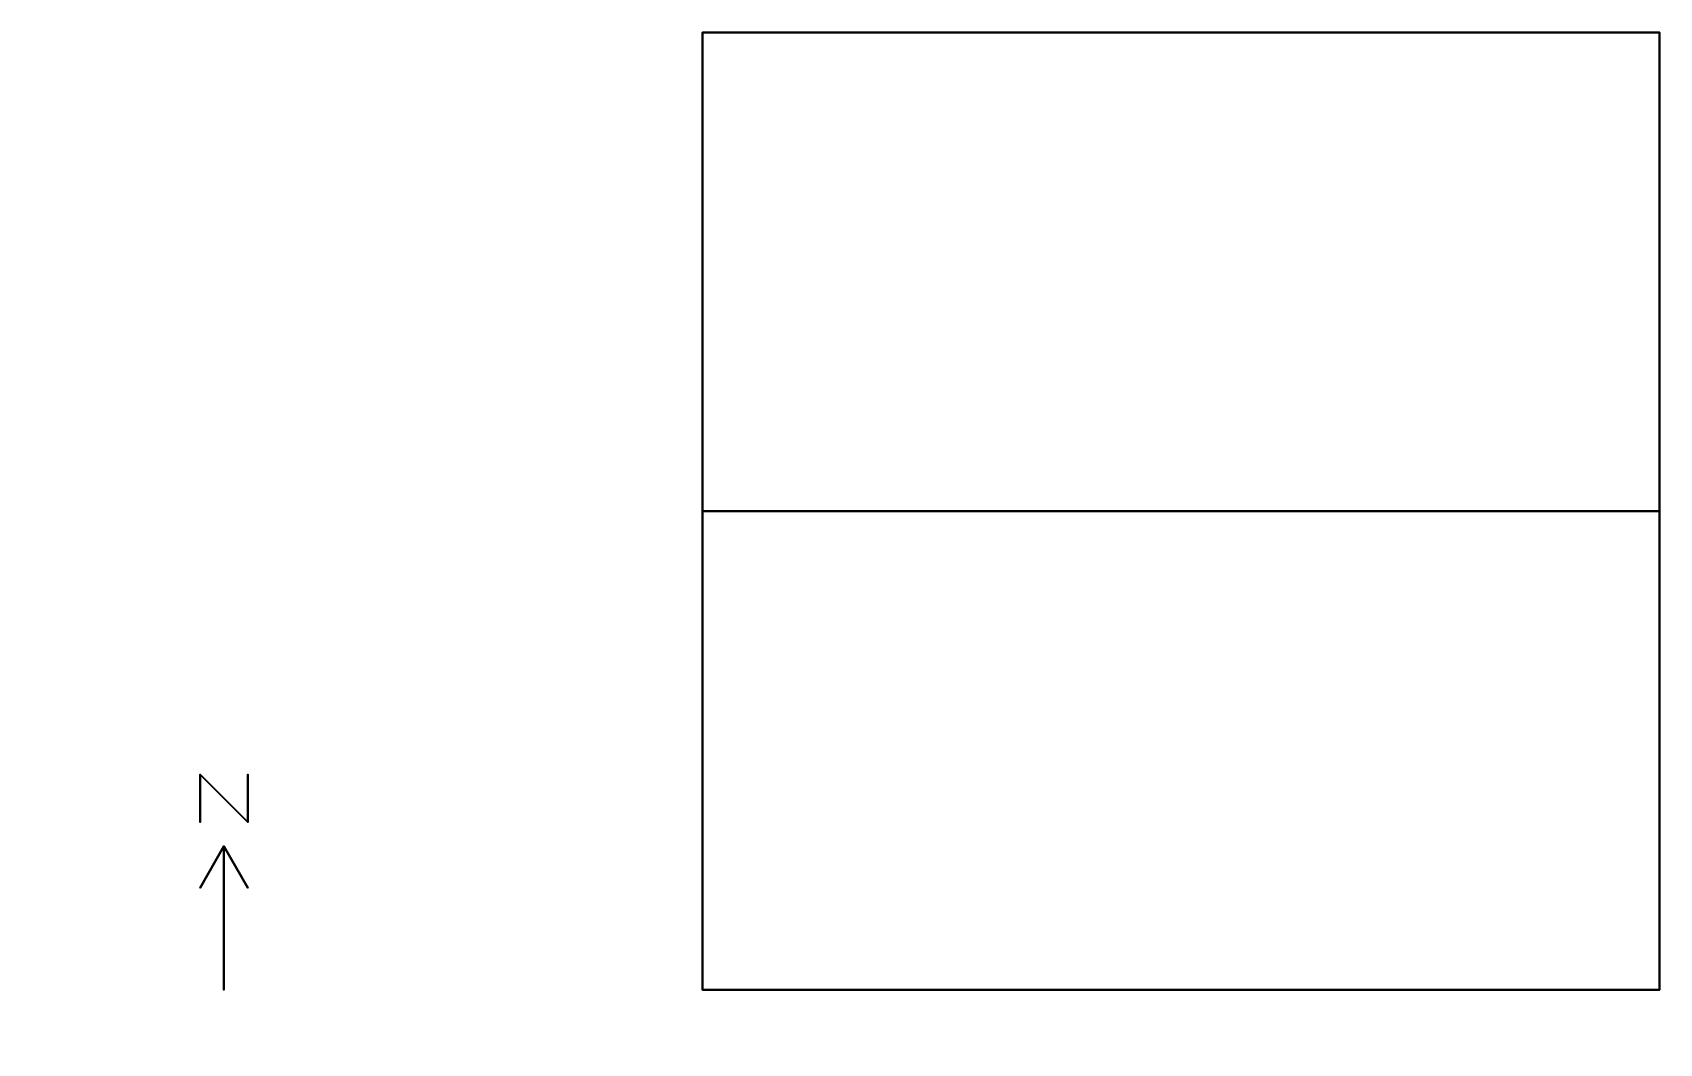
# Model space of a CAD drawing. Header units: metres. Extents: x -23.5 to 10.5, y -6.2 to 15.
import ezdxf

# ---------------------------------------------------------------- set-up
doc = ezdxf.new("R2010")
doc.units = ezdxf.units.M

msp = doc.modelspace()

# ---------------------------------------------------------------- linework, layer by layer
at = {"layer": '1', "color": 3}
for points in [[(-20.04925, -0.5365, 0.1), (-20.04925, -0.5365), (-20.04925, -1.5365), (-20.04925, -1.5365, 0.1)], [(-20.04925, -0.5365, 0.1), (-20.04925, -0.5365), (-19.04925, -1.5365), (-19.04925, -1.5365, 0.1)], [(-19.04925, -0.5365, 0.1), (-19.04925, -0.5365), (-19.04925, -1.5365), (-19.04925, -1.5365, 0.1)], [(-19.54925, -2.0365, 0.1), (-19.54925, -2.0365), (-20.04925, -2.90253), (-20.04925, -2.90253, 0.1)], [(-19.54925, -2.0365, 0.1), (-19.54925, -2.0365), (-19.54925, -5.0365), (-19.54925, -5.0365, 0.1)], [(-19.54925, -2.0365, 0.1), (-19.54925, -2.0365), (-19.04925, -2.90253), (-19.04925, -2.90253, 0.1)]]:
    msp.add_3dface(points, dxfattribs=at)
at = {"layer": 'BLOCK1_ZONE1', "color": 43}
for points in [[(10.45075, 4.9635, 3.5), (10.45075, 4.9635), (-9.54925, 4.9635), (-9.54925, 4.9635, 3.5)], [(-9.54925, 4.9635, 3.5), (-9.54925, 4.9635), (-9.54925, -5.0365), (-9.54925, -5.0365, 3.5)], [(10.45075, -5.0365, 3.5), (10.45075, -5.0365), (10.45075, 4.9635), (10.45075, 4.9635, 3.5)], [(-9.54925, -5.0365, 3.5), (-9.54925, -5.0365), (10.45075, -5.0365), (10.45075, -5.0365, 3.5)]]:
    msp.add_3dface(points, dxfattribs=at)
at = {"layer": 'BLOCK1_ZONE1', "color": 8}
msp.add_3dface([(10.45075, 4.9635), (10.45075, -5.0365), (-9.54925, -5.0365), (-9.54925, 4.9635)], dxfattribs=at)
at = {"layer": 'BLOCK1_ZONE1', "color": 15}
msp.add_3dface([(-9.54925, 4.9635, 3.5), (-9.54925, -5.0365, 3.5), (10.45075, -5.0365, 3.5), (10.45075, 4.9635, 3.5)], dxfattribs=at)
at = {"layer": 'BLOCK1_ZONE1', "color": 143}
msp.add_3dface([(-1.77433, -5.0365, 2.26), (-1.77433, -5.0365, 0.84), (2.67583, -5.0365, 0.84), (2.67583, -5.0365, 2.26)], dxfattribs=at)
at = {"layer": 'BLOCK1_ZONE2', "color": 43}
for points in [[(10.45075, 14.9635, 3.5), (10.45075, 14.9635), (-9.54925, 14.9635), (-9.54925, 14.9635, 3.5)], [(-9.54925, 14.9635, 3.5), (-9.54925, 14.9635), (-9.54925, 4.9635), (-9.54925, 4.9635, 3.5)], [(10.45075, 4.9635, 3.5), (10.45075, 4.9635), (10.45075, 14.9635), (10.45075, 14.9635, 3.5)], [(-9.54925, 4.9635, 3.5), (-9.54925, 4.9635), (10.45075, 4.9635), (10.45075, 4.9635, 3.5)]]:
    msp.add_3dface(points, dxfattribs=at)
at = {"layer": 'BLOCK1_ZONE2', "color": 8}
msp.add_3dface([(10.45075, 14.9635), (10.45075, 4.9635), (-9.54925, 4.9635), (-9.54925, 14.9635)], dxfattribs=at)
at = {"layer": 'BLOCK1_ZONE2', "color": 15}
msp.add_3dface([(-9.54925, 14.9635, 3.5), (-9.54925, 4.9635, 3.5), (10.45075, 4.9635, 3.5), (10.45075, 14.9635, 3.5)], dxfattribs=at)
at = {"layer": 'BLOCK1_ZONE2', "color": 143}
msp.add_3dface([(2.67583, 14.9635, 2.26), (2.67583, 14.9635, 0.84), (-1.77433, 14.9635, 0.84), (-1.77433, 14.9635, 2.26)], dxfattribs=at)

doc.saveas('drawing.dxf')
